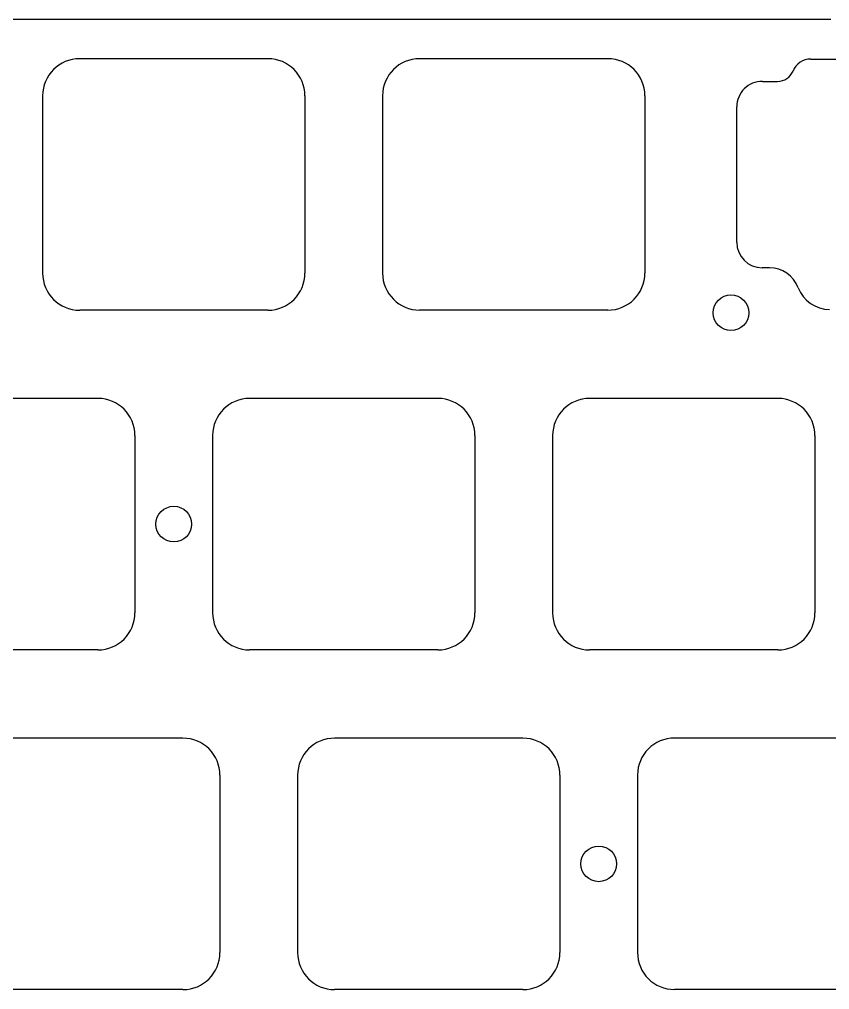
# Model space of a CAD drawing. Header units: millimetres. Extents: x -9 to 276, y -90 to 14.
# Drawn here: x 200.9 to 246.3, y -45.2 to 9.3 of the extents above; entities that cross this region are included whole.
import ezdxf

# ---------------------------------------------------------------- set-up
doc = ezdxf.new("R2010")
doc.units = ezdxf.units.MM
doc.layers.add('BLACK', color=7, linetype='CONTINUOUS')

msp = doc.modelspace()

# ---------------------------------------------------------------- linework, layer by layer
at = {"layer": 'BLACK', "linetype": 'Continuous'}
for p, q in [((201.861302, 9.25), (198.437434, 9.25)), ((205.285171, 9.25), (201.861302, 9.25)), ((213.713155, 9.249999), (205.285171, 9.25)), ((232.676119, 9.250001), (213.713155, 9.249999)), ((233.817408, 9.250002), (232.676119, 9.250001)), ((239.523856, 9.250001), (233.817408, 9.250002)), ((239.95184, 9.25), (239.523856, 9.250001)), ((242.947725, 9.25), (239.95184, 9.25)), ((243.233047, 9.250001), (242.947725, 9.25)), ((244.659659, 9.25), (243.233047, 9.250001)), ((245.002047, 9.249996), (244.659659, 9.25)), ((245.329752, 9.249992), (245.002047, 9.249996)), ((246.371593, 9.25), (245.329752, 9.249992)), ((214.82935, 7.04385), (204.279349, 7.04385)), ((233.87645, 7.04795), (223.326449, 7.04795)), ((245.247375, 7.0276), (269.102575, 7.0276)), ((245.247375, 7.027589), (245.247375, 7.0276)), ((242.536512, 5.77544), (243.390075, 5.77544)), ((243.390075, 5.775452), (243.390075, 5.77544)), ((202.20435, 4.96885), (202.20435, -4.981151)), ((216.90435, 4.96885), (216.90435, -4.98115)), ((221.25145, 4.97295), (221.25145, -4.977051)), ((235.95145, 4.97295), (235.95145, -4.97705)), ((241.099485, -3.25044), (241.099485, 4.3503)), ((242.928575, -4.67544), (242.524475, -4.67544)), ((214.82935, -7.05615), (204.27935, -7.05615)), ((233.87645, -7.05205), (223.32645, -7.05205)), ((205.3029, -12.0041), (194.752899, -12.0041)), ((224.3529, -12.0041), (213.802899, -12.0041)), ((243.40435, -12.00615), (232.854349, -12.00615)), ((207.3779, -14.0791), (207.3779, -24.0291)), ((211.7279, -14.0791), (211.7279, -24.029101)), ((226.4279, -14.0791), (226.4279, -24.0291)), ((230.77935, -14.08115), (230.77935, -24.031151)), ((245.47935, -14.08115), (245.47935, -24.03115)), ((205.3029, -26.1041), (194.7529, -26.1041)), ((224.3529, -26.1041), (213.8029, -26.1041)), ((243.40435, -26.10615), (232.85435, -26.10615)), ((210.0654, -31.0541), (199.515399, -31.0541)), ((229.1154, -31.0541), (218.565399, -31.0541)), ((248.1625, -31.05), (237.612499, -31.05)), ((212.1404, -33.1291), (212.1404, -43.0791)), ((216.4904, -33.1291), (216.4904, -43.079101)), ((231.1904, -33.1291), (231.1904, -43.0791)), ((235.5375, -33.125), (235.5375, -43.075001)), ((210.0654, -45.1541), (199.5154, -45.1541)), ((229.1154, -45.1541), (218.5654, -45.1541)), ((248.1625, -45.15), (237.6125, -45.15))]:
    msp.add_line(p, q, dxfattribs=at)
at = {"layer": 'BLACK'}
for centre in [(240.775, -7.2), (209.55145, -19.05205), (233.36395, -38.10205)]:
    msp.add_circle(centre, 1, dxfattribs=at)
for centre, radius, start, end in [((204.279354, 4.968846), 2.075004, 90.0001381, 179.9998896), ((214.82935, 4.96885), 2.075, 0, 90), ((223.326454, 4.972946), 2.075004, 90.0001381, 179.9998896), ((233.87645, 4.97295), 2.075, 0, 90), ((245.247274, 5.952649), 1.07494, 89.9946166, 157.9775025), ((243.390124, 6.703829), 0.928376, 269.9969759, 337.9778284), ((242.524567, 4.350408), 1.425082, 89.5197427, 180.0043422), ((242.524486, -3.250439), 1.425001, 180.0000402, 269.9995577), ((242.928551, -6.400348), 1.724908, 20.5454784, 89.9992028), ((204.279352, -4.981148), 2.075002, 180.0000828, 269.9999448), ((214.82935, -4.98115), 2.075, 270, 0), ((223.326452, -4.977048), 2.075002, 180.0000828, 269.9999448), ((233.87645, -4.97705), 2.075, 270, 0), ((246.299462, -5.136915), 1.874995, 200.5469215, 270.003453), ((205.3029, -14.0791), 2.075, 0, 90), ((213.802904, -14.079104), 2.075004, 90.0001381, 179.9998896), ((224.3529, -14.0791), 2.075, 0, 90), ((232.854354, -14.081154), 2.075004, 90.0001381, 179.9998896), ((243.40435, -14.08115), 2.075, 0, 90), ((205.3029, -24.0291), 2.075, 270, 0), ((213.802902, -24.029098), 2.075002, 180.0000828, 269.9999448), ((224.3529, -24.0291), 2.075, 270, 0), ((232.854352, -24.031148), 2.075002, 180.0000828, 269.9999448), ((243.40435, -24.03115), 2.075, 270, 0), ((210.0654, -33.1291), 2.075, 0, 90), ((218.565404, -33.129104), 2.075004, 90.0001381, 179.9998896), ((229.1154, -33.1291), 2.075, 0, 90), ((237.612504, -33.125004), 2.075004, 90.0001381, 179.9998896), ((210.0654, -43.0791), 2.075, 270, 0), ((218.565402, -43.079098), 2.075002, 180.0000828, 269.9999448), ((229.1154, -43.0791), 2.075, 270, 0), ((237.612502, -43.074998), 2.075002, 180.0000828, 269.9999448)]:
    msp.add_arc(centre, radius, start, end, dxfattribs=at)

doc.saveas('drawing.dxf')
